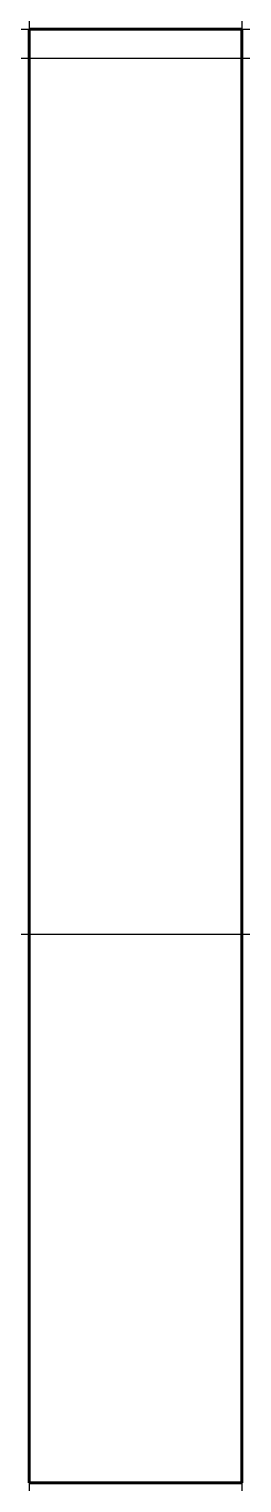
# Model space of a CAD drawing. Header units: millimetres. Extents: x 2056 to 2196, y -1058 to -104.
import ezdxf

# ---------------------------------------------------------------- set-up
doc = ezdxf.new("R2010")
doc.units = ezdxf.units.MM
doc.linetypes.add('K5LT_BASIC', pattern=[0])
doc.layers.add('Системный слой', color=7, linetype='Continuous')

# ---------------------------------------------------------------- blocks, each defined once
blk = doc.blocks.new('U0')
at = {"layer": 'Системный слой', "color": 5, "linetype": 'K5LT_BASIC', "lineweight": 60, "true_color": 0x0000ff}
for p, q in [((2055.89, -104), (2195.89, -104)), ((2055.89, -1058), (2055.89, -104)), ((2195.89, -104), (2195.89, -1058)), ((2195.89, -1058), (2055.89, -1058))]:
    blk.add_line(p, q, dxfattribs=at)

msp = doc.modelspace()

# ---------------------------------------------------------------- linework, layer by layer
at = {"layer": 'Системный слой', "color": 9, "true_color": 0xdca5c1}
for p, direction in [((2182.37, -104), (1, 0)), ((2195.89, -501.56), (0, -1)), ((1728.3, -123), (1, 0)), ((2055.89, -414.27), (0, -1)), ((2369.71, -698), (1, 0))]:
    msp.add_xline(p, direction, dxfattribs=at)

# ---------------------------------------------------------------- block references
at = {"layer": 'Системный слой'}
msp.add_blockref('U0', (0, 0), dxfattribs=at)

doc.saveas('drawing.dxf')
